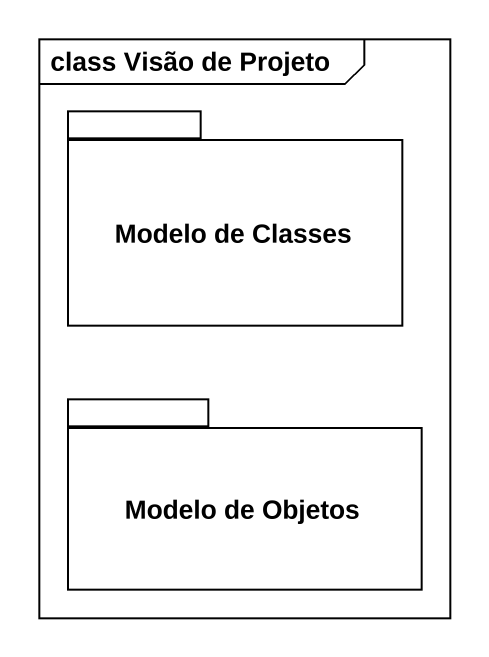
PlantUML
@startuml
mainframe class Visão de Projeto
package "Modelo de Classes" as Modelo_de_Classes {
}
package "Modelo de Objetos" as Modelo_de_Objetos {
}
@enduml
